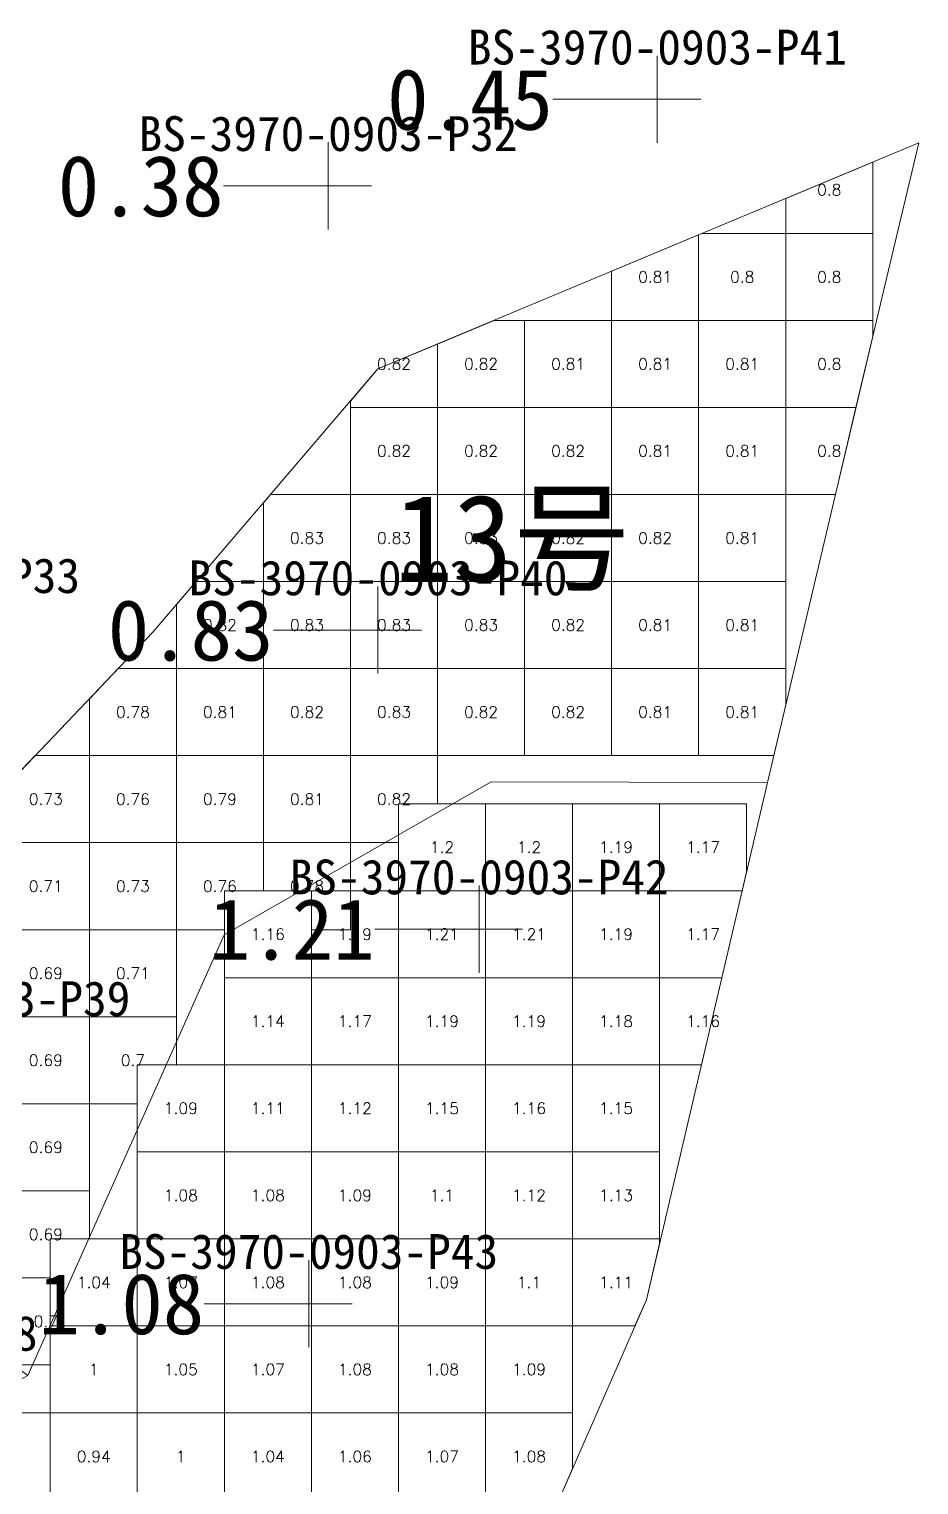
# Model space of a CAD drawing. Header units: inches. Extents: x 469880 to 469993, y 4349688 to 4349759.
# Drawn here: x 469978.65 to 469988.87, y 4349716.55 to 4349733.27 of the extents above; entities that cross this region are included whole.
import ezdxf
from ezdxf.enums import TextEntityAlignment as Align

# ---------------------------------------------------------------- set-up
doc = ezdxf.new("R2010")
doc.units = ezdxf.units.IN
doc.header["$MEASUREMENT"] = 0
for name, color, linetype, lineweight in [('孔口文字', 7, 'Continuous', 0), ('点', 7, 'Continuous', 0), ('爆区方格网', 7, 'Continuous', 0), ('线条', 7, 'Continuous', 0), ('钻孔', 7, 'Continuous', 0)]:
    doc.layers.add(name, color=color, linetype=linetype, lineweight=lineweight)
doc.styles.add('3dmine_textStyle_1', font='txt.shx', dxfattribs={"height": 1, "bigfont": 'gbcbig.shx'})
doc.styles.add('3dmine_textStyle_2', font='宋体.ttf', dxfattribs={"height": 1})
doc.styles.add('3dmine_textStyle_3', font='simsunb.ttf', dxfattribs={"height": 1})

msp = doc.modelspace()

# ---------------------------------------------------------------- hatches: boundary and pattern name
at = {"layer": '钻孔', "linetype": 'Continuous', "lineweight": 0, "true_color": 0x808080, "extrusion": (0, 1, 0)}
for points in [[(-469986.869, 3960.081), (-469985.869, 3960.081), (-469985.869, 3971.081), (-469986.869, 3971.081)], [(-469983.086, 3959.519), (-469982.086, 3959.519), (-469982.086, 3971.519), (-469983.086, 3971.519)]]:
    msp.add_hatch(color=8, dxfattribs=at).paths.add_polyline_path(points, flags=0)
at = {"layer": '钻孔', "linetype": 'Continuous', "lineweight": 0, "true_color": 0x00ffff, "extrusion": (0, 1, 0)}
msp.add_hatch(color=4, dxfattribs=at).paths.add_polyline_path([(-469983.66, 3960.118), (-469982.66, 3960.118), (-469982.66, 3971.118), (-469983.66, 3971.118)], flags=0)
at = {"layer": '钻孔', "linetype": 'Continuous', "lineweight": 0, "true_color": 0x0000ff, "extrusion": (0, 1, 0)}
for points in [[(-469984.822, 3959.585), (-469983.822, 3959.585), (-469983.822, 3971.585), (-469984.822, 3971.585)], [(-469982.864, 3960.384), (-469981.864, 3960.384), (-469981.864, 3971.384), (-469982.864, 3971.384)]]:
    msp.add_hatch(color=5, dxfattribs=at).paths.add_polyline_path(points, flags=0)

# ---------------------------------------------------------------- linework, layer by layer
at = {"color": 4, "linetype": 'Continuous', "lineweight": 0, "true_color": 0x00ffff}
msp.add_lwpolyline([(469988.874, 4349731.964), (469982.66, 4349729.366), (469980.072, 4349726.342), (469977.635, 4349723.784), (469974.519, 4349724.776), (469975.221, 4349721.613), (469974.871, 4349719.738), (469976.4, 4349719.452), (469978.637, 4349717.803), (469980.891, 4349722.864), (469983.959, 4349724.624), (469987.134, 4349724.617), (469988.467, 4349730.261), (469988.874, 4349731.964)], dxfattribs=at)
at = {"color": 5, "linetype": 'Continuous', "lineweight": 0, "true_color": 0x0000ff}
msp.add_lwpolyline([(469980.586, 4349704.045), (469982.742, 4349711.814), (469985.743, 4349718.671), (469986.901, 4349723.615), (469987.134, 4349724.617), (469983.959, 4349724.624), (469980.891, 4349722.864), (469978.637, 4349717.803), (469976.513, 4349716.629), (469973.414, 4349716.616), (469970.314, 4349716.603), (469968.57, 4349714.27), (469971.854, 4349713.965), (469973.831, 4349712.629), (469977.739, 4349711.524), (469979.727, 4349709.945), (469977.838, 4349707.792), (469974.945, 4349709.68), (469971.985, 4349710.652), (469968.341, 4349711.011), (469964.697, 4349711.369), (469963.086, 4349711.336)], dxfattribs=at)
at = {"layer": '点', "color": 138, "linetype": 'Continuous', "lineweight": 0, "true_color": 0x004c4c}
for points, elevation in [([(469985.869, 4349731.964), (469985.869, 4349732.964)], 3971.081), ([(469986.369, 4349732.464), (469985.369, 4349732.464)], 3971.081), ([(469982.086, 4349730.97), (469982.086, 4349731.97)], 3971.519), ([(469982.586, 4349731.47), (469981.586, 4349731.47)], 3971.519), ([(469982.66, 4349725.866), (469982.66, 4349726.866)], 3971.118), ([(469983.16, 4349726.366), (469982.16, 4349726.366)], 3971.118), ([(469983.822, 4349722.43), (469983.822, 4349723.43)], 3971.585), ([(469984.322, 4349722.93), (469983.322, 4349722.93)], 3971.585), ([(469981.864, 4349718.127), (469981.864, 4349719.127)], 3971.384), ([(469982.364, 4349718.627), (469981.364, 4349718.627)], 3971.384)]:
    msp.add_lwpolyline(points, dxfattribs=dict(at, elevation=elevation))
at = {"layer": '爆区方格网', "color": 4, "linetype": 'Continuous', "lineweight": 0, "true_color": 0x00ffff, "elevation": 3971.118}
for points in [[(469988.344, 4349730.924), (469987.344, 4349730.924), (469987.344, 4349731.324), (469988.344, 4349731.742), (469988.344, 4349730.924)], [(469987.344, 4349729.924), (469986.344, 4349729.924), (469986.344, 4349730.906), (469986.386, 4349730.924), (469987.344, 4349730.924), (469987.344, 4349729.924)], [(469988.344, 4349729.924), (469987.344, 4349729.924), (469987.344, 4349730.924), (469988.344, 4349730.924), (469988.344, 4349729.924)], [(469986.344, 4349729.924), (469985.344, 4349729.924), (469985.344, 4349730.488), (469986.344, 4349730.906), (469986.344, 4349729.924)], [(469984.344, 4349728.924), (469983.344, 4349728.924), (469983.344, 4349729.652), (469983.994, 4349729.924), (469984.344, 4349729.924), (469984.344, 4349728.924)], [(469985.344, 4349728.924), (469984.344, 4349728.924), (469984.344, 4349729.924), (469985.344, 4349729.924), (469985.344, 4349728.924)], [(469986.344, 4349728.924), (469985.344, 4349728.924), (469985.344, 4349729.924), (469986.344, 4349729.924), (469986.344, 4349728.924)], [(469987.344, 4349728.924), (469986.344, 4349728.924), (469986.344, 4349729.924), (469987.344, 4349729.924), (469987.344, 4349728.924)], [(469988.344, 4349729.742), (469988.151, 4349728.924), (469987.344, 4349728.924), (469987.344, 4349729.924), (469988.344, 4349729.924), (469988.344, 4349729.742)], [(469983.344, 4349728.924), (469982.344, 4349728.924), (469982.344, 4349728.997), (469982.66, 4349729.366), (469983.344, 4349729.652), (469983.344, 4349728.924)], [(469983.344, 4349727.924), (469982.344, 4349727.924), (469982.344, 4349728.924), (469983.344, 4349728.924), (469983.344, 4349727.924)], [(469984.344, 4349727.924), (469983.344, 4349727.924), (469983.344, 4349728.924), (469984.344, 4349728.924), (469984.344, 4349727.924)], [(469985.344, 4349727.924), (469984.344, 4349727.924), (469984.344, 4349728.924), (469985.344, 4349728.924), (469985.344, 4349727.924)], [(469986.344, 4349727.924), (469985.344, 4349727.924), (469985.344, 4349728.924), (469986.344, 4349728.924), (469986.344, 4349727.924)], [(469987.344, 4349727.924), (469986.344, 4349727.924), (469986.344, 4349728.924), (469987.344, 4349728.924), (469987.344, 4349727.924)], [(469987.915, 4349727.924), (469987.344, 4349727.924), (469987.344, 4349728.924), (469988.151, 4349728.924), (469987.915, 4349727.924)], [(469982.344, 4349726.924), (469981.344, 4349726.924), (469981.344, 4349727.828), (469981.426, 4349727.924), (469982.344, 4349727.924), (469982.344, 4349726.924)], [(469983.344, 4349726.924), (469982.344, 4349726.924), (469982.344, 4349727.924), (469983.344, 4349727.924), (469983.344, 4349726.924)], [(469984.344, 4349726.924), (469983.344, 4349726.924), (469983.344, 4349727.924), (469984.344, 4349727.924), (469984.344, 4349726.924)], [(469985.344, 4349726.924), (469984.344, 4349726.924), (469984.344, 4349727.924), (469985.344, 4349727.924), (469985.344, 4349726.924)], [(469986.344, 4349726.924), (469985.344, 4349726.924), (469985.344, 4349727.924), (469986.344, 4349727.924), (469986.344, 4349726.924)], [(469987.344, 4349726.924), (469986.344, 4349726.924), (469986.344, 4349727.924), (469987.344, 4349727.924), (469987.344, 4349726.924)], [(469981.344, 4349725.924), (469980.344, 4349725.924), (469980.344, 4349726.66), (469980.57, 4349726.924), (469981.344, 4349726.924), (469981.344, 4349725.924)], [(469982.344, 4349725.924), (469981.344, 4349725.924), (469981.344, 4349726.924), (469982.344, 4349726.924), (469982.344, 4349725.924)], [(469983.344, 4349725.924), (469982.344, 4349725.924), (469982.344, 4349726.924), (469983.344, 4349726.924), (469983.344, 4349725.924)], [(469984.344, 4349725.924), (469983.344, 4349725.924), (469983.344, 4349726.924), (469984.344, 4349726.924), (469984.344, 4349725.924)], [(469985.344, 4349725.924), (469984.344, 4349725.924), (469984.344, 4349726.924), (469985.344, 4349726.924), (469985.344, 4349725.924)], [(469986.344, 4349725.924), (469985.344, 4349725.924), (469985.344, 4349726.924), (469986.344, 4349726.924), (469986.344, 4349725.924)], [(469987.344, 4349725.924), (469986.344, 4349725.924), (469986.344, 4349726.924), (469987.344, 4349726.924), (469987.344, 4349725.924)], [(469980.344, 4349724.924), (469979.344, 4349724.924), (469979.344, 4349725.578), (469979.674, 4349725.924), (469980.344, 4349725.924), (469980.344, 4349724.924)], [(469981.344, 4349724.924), (469980.344, 4349724.924), (469980.344, 4349725.924), (469981.344, 4349725.924), (469981.344, 4349724.924)], [(469982.344, 4349724.924), (469981.344, 4349724.924), (469981.344, 4349725.924), (469982.344, 4349725.924), (469982.344, 4349724.924)], [(469983.344, 4349724.924), (469982.344, 4349724.924), (469982.344, 4349725.924), (469983.344, 4349725.924), (469983.344, 4349724.924)], [(469984.344, 4349724.924), (469983.344, 4349724.924), (469983.344, 4349725.924), (469984.344, 4349725.924), (469984.344, 4349724.924)], [(469985.344, 4349724.924), (469984.344, 4349724.924), (469984.344, 4349725.924), (469985.344, 4349725.924), (469985.344, 4349724.924)], [(469986.344, 4349724.924), (469985.344, 4349724.924), (469985.344, 4349725.924), (469986.344, 4349725.924), (469986.344, 4349724.924)], [(469987.344, 4349725.506), (469987.207, 4349724.924), (469986.344, 4349724.924), (469986.344, 4349725.924), (469987.344, 4349725.924), (469987.344, 4349725.506)], [(469979.344, 4349723.924), (469978.344, 4349723.924), (469978.344, 4349724.529), (469978.721, 4349724.924), (469979.344, 4349724.924), (469979.344, 4349723.924)], [(469980.344, 4349723.924), (469979.344, 4349723.924), (469979.344, 4349724.924), (469980.344, 4349724.924), (469980.344, 4349723.924)], [(469981.344, 4349723.924), (469980.344, 4349723.924), (469980.344, 4349724.924), (469981.344, 4349724.924), (469981.344, 4349723.924)], [(469982.344, 4349723.924), (469981.344, 4349723.924), (469981.344, 4349724.924), (469982.344, 4349724.924), (469982.344, 4349723.924)], [(469983.344, 4349724.372), (469982.895, 4349724.372), (469982.895, 4349723.924), (469982.344, 4349723.924), (469982.344, 4349724.924), (469983.344, 4349724.924), (469983.344, 4349724.372)], [(469979.344, 4349722.924), (469978.344, 4349722.924), (469978.344, 4349723.924), (469979.344, 4349723.924), (469979.344, 4349722.924)], [(469980.344, 4349722.924), (469979.344, 4349722.924), (469979.344, 4349723.924), (469980.344, 4349723.924), (469980.344, 4349722.924)], [(469981.344, 4349723.372), (469980.895, 4349723.372), (469980.895, 4349722.924), (469980.344, 4349722.924), (469980.344, 4349723.924), (469981.344, 4349723.924), (469981.344, 4349723.372)], [(469982.344, 4349722.924), (469981.895, 4349722.924), (469981.895, 4349723.372), (469981.344, 4349723.372), (469981.344, 4349723.924), (469982.344, 4349723.924), (469982.344, 4349722.924)], [(469979.344, 4349721.924), (469978.344, 4349721.924), (469978.344, 4349722.924), (469979.344, 4349722.924), (469979.344, 4349721.924)], [(469980.344, 4349721.924), (469979.344, 4349721.924), (469979.344, 4349722.924), (469980.344, 4349722.924), (469980.344, 4349721.924)], [(469979.344, 4349720.924), (469978.344, 4349720.924), (469978.344, 4349721.924), (469979.344, 4349721.924), (469979.344, 4349720.924)], [(469980.344, 4349721.372), (469979.895, 4349721.372), (469979.895, 4349720.924), (469979.344, 4349720.924), (469979.344, 4349721.924), (469980.344, 4349721.924), (469980.344, 4349721.372)], [(469979.344, 4349719.924), (469978.344, 4349719.924), (469978.344, 4349720.924), (469979.344, 4349720.924), (469979.344, 4349719.924)], [(469979.344, 4349719.372), (469978.895, 4349719.372), (469978.895, 4349718.924), (469978.344, 4349718.924), (469978.344, 4349719.924), (469979.344, 4349719.924), (469979.344, 4349719.372)], [(469978.895, 4349718.372), (469978.895, 4349717.924), (469978.344, 4349717.924), (469978.344, 4349718.924), (469978.895, 4349718.924), (469978.895, 4349718.372)]]:
    msp.add_lwpolyline(points, dxfattribs=at)
at = {"layer": '爆区方格网', "color": 5, "linetype": 'Continuous', "lineweight": 0, "true_color": 0x0000ff, "elevation": 3971.284}
for points in [[(469983.895, 4349723.372), (469982.895, 4349723.372), (469982.895, 4349724.372), (469983.895, 4349724.372), (469983.895, 4349723.372)], [(469984.895, 4349723.372), (469983.895, 4349723.372), (469983.895, 4349724.372), (469984.895, 4349724.372), (469984.895, 4349723.372)], [(469985.895, 4349723.372), (469984.895, 4349723.372), (469984.895, 4349724.372), (469985.895, 4349724.372), (469985.895, 4349723.372)], [(469986.895, 4349723.588), (469986.845, 4349723.372), (469985.895, 4349723.372), (469985.895, 4349724.372), (469986.895, 4349724.372), (469986.895, 4349723.588)], [(469981.895, 4349722.372), (469980.895, 4349722.372), (469980.895, 4349723.372), (469981.895, 4349723.372), (469981.895, 4349722.372)], [(469982.895, 4349722.372), (469981.895, 4349722.372), (469981.895, 4349723.372), (469982.895, 4349723.372), (469982.895, 4349722.372)], [(469983.895, 4349722.372), (469982.895, 4349722.372), (469982.895, 4349723.372), (469983.895, 4349723.372), (469983.895, 4349722.372)], [(469984.895, 4349722.372), (469983.895, 4349722.372), (469983.895, 4349723.372), (469984.895, 4349723.372), (469984.895, 4349722.372)], [(469985.895, 4349722.372), (469984.895, 4349722.372), (469984.895, 4349723.372), (469985.895, 4349723.372), (469985.895, 4349722.372)], [(469986.61, 4349722.372), (469985.895, 4349722.372), (469985.895, 4349723.372), (469986.845, 4349723.372), (469986.61, 4349722.372)], [(469981.895, 4349721.372), (469980.895, 4349721.372), (469980.895, 4349722.372), (469981.895, 4349722.372), (469981.895, 4349721.372)], [(469982.895, 4349721.372), (469981.895, 4349721.372), (469981.895, 4349722.372), (469982.895, 4349722.372), (469982.895, 4349721.372)], [(469983.895, 4349721.372), (469982.895, 4349721.372), (469982.895, 4349722.372), (469983.895, 4349722.372), (469983.895, 4349721.372)], [(469984.895, 4349721.372), (469983.895, 4349721.372), (469983.895, 4349722.372), (469984.895, 4349722.372), (469984.895, 4349721.372)], [(469985.895, 4349721.372), (469984.895, 4349721.372), (469984.895, 4349722.372), (469985.895, 4349722.372), (469985.895, 4349721.372)], [(469986.376, 4349721.372), (469985.895, 4349721.372), (469985.895, 4349722.372), (469986.61, 4349722.372), (469986.376, 4349721.372)], [(469980.895, 4349720.372), (469979.895, 4349720.372), (469979.895, 4349721.372), (469980.895, 4349721.372), (469980.895, 4349720.372)], [(469981.895, 4349720.372), (469980.895, 4349720.372), (469980.895, 4349721.372), (469981.895, 4349721.372), (469981.895, 4349720.372)], [(469982.895, 4349720.372), (469981.895, 4349720.372), (469981.895, 4349721.372), (469982.895, 4349721.372), (469982.895, 4349720.372)], [(469983.895, 4349720.372), (469982.895, 4349720.372), (469982.895, 4349721.372), (469983.895, 4349721.372), (469983.895, 4349720.372)], [(469984.895, 4349720.372), (469983.895, 4349720.372), (469983.895, 4349721.372), (469984.895, 4349721.372), (469984.895, 4349720.372)], [(469985.895, 4349720.372), (469984.895, 4349720.372), (469984.895, 4349721.372), (469985.895, 4349721.372), (469985.895, 4349720.372)], [(469980.895, 4349719.372), (469979.895, 4349719.372), (469979.895, 4349720.372), (469980.895, 4349720.372), (469980.895, 4349719.372)], [(469981.895, 4349719.372), (469980.895, 4349719.372), (469980.895, 4349720.372), (469981.895, 4349720.372), (469981.895, 4349719.372)], [(469982.895, 4349719.372), (469981.895, 4349719.372), (469981.895, 4349720.372), (469982.895, 4349720.372), (469982.895, 4349719.372)], [(469983.895, 4349719.372), (469982.895, 4349719.372), (469982.895, 4349720.372), (469983.895, 4349720.372), (469983.895, 4349719.372)], [(469984.895, 4349719.372), (469983.895, 4349719.372), (469983.895, 4349720.372), (469984.895, 4349720.372), (469984.895, 4349719.372)], [(469985.895, 4349719.372), (469984.895, 4349719.372), (469984.895, 4349720.372), (469985.895, 4349720.372), (469985.895, 4349719.372)], [(469979.895, 4349718.372), (469978.895, 4349718.372), (469978.895, 4349719.372), (469979.895, 4349719.372), (469979.895, 4349718.372)], [(469980.895, 4349718.372), (469979.895, 4349718.372), (469979.895, 4349719.372), (469980.895, 4349719.372), (469980.895, 4349718.372)], [(469981.895, 4349718.372), (469980.895, 4349718.372), (469980.895, 4349719.372), (469981.895, 4349719.372), (469981.895, 4349718.372)], [(469982.895, 4349718.372), (469981.895, 4349718.372), (469981.895, 4349719.372), (469982.895, 4349719.372), (469982.895, 4349718.372)], [(469983.895, 4349718.372), (469982.895, 4349718.372), (469982.895, 4349719.372), (469983.895, 4349719.372), (469983.895, 4349718.372)], [(469984.895, 4349718.372), (469983.895, 4349718.372), (469983.895, 4349719.372), (469984.895, 4349719.372), (469984.895, 4349718.372)], [(469985.895, 4349719.32), (469985.743, 4349718.671), (469985.612, 4349718.372), (469984.895, 4349718.372), (469984.895, 4349719.372), (469985.895, 4349719.372), (469985.895, 4349719.32)], [(469979.895, 4349717.372), (469978.895, 4349717.372), (469978.895, 4349718.372), (469979.895, 4349718.372), (469979.895, 4349717.372)], [(469980.895, 4349717.372), (469979.895, 4349717.372), (469979.895, 4349718.372), (469980.895, 4349718.372), (469980.895, 4349717.372)], [(469981.895, 4349717.372), (469980.895, 4349717.372), (469980.895, 4349718.372), (469981.895, 4349718.372), (469981.895, 4349717.372)], [(469982.895, 4349717.372), (469981.895, 4349717.372), (469981.895, 4349718.372), (469982.895, 4349718.372), (469982.895, 4349717.372)], [(469983.895, 4349717.372), (469982.895, 4349717.372), (469982.895, 4349718.372), (469983.895, 4349718.372), (469983.895, 4349717.372)], [(469984.895, 4349717.372), (469983.895, 4349717.372), (469983.895, 4349718.372), (469984.895, 4349718.372), (469984.895, 4349717.372)], [(469978.895, 4349716.372), (469977.895, 4349716.372), (469977.895, 4349717.372), (469978.895, 4349717.372), (469978.895, 4349716.372)], [(469979.895, 4349716.372), (469978.895, 4349716.372), (469978.895, 4349717.372), (469979.895, 4349717.372), (469979.895, 4349716.372)], [(469980.895, 4349716.372), (469979.895, 4349716.372), (469979.895, 4349717.372), (469980.895, 4349717.372), (469980.895, 4349716.372)], [(469981.895, 4349716.372), (469980.895, 4349716.372), (469980.895, 4349717.372), (469981.895, 4349717.372), (469981.895, 4349716.372)], [(469982.895, 4349716.372), (469981.895, 4349716.372), (469981.895, 4349717.372), (469982.895, 4349717.372), (469982.895, 4349716.372)], [(469983.895, 4349716.372), (469982.895, 4349716.372), (469982.895, 4349717.372), (469983.895, 4349717.372), (469983.895, 4349716.372)], [(469984.895, 4349716.734), (469984.737, 4349716.372), (469983.895, 4349716.372), (469983.895, 4349717.372), (469984.895, 4349717.372), (469984.895, 4349716.734)]]:
    msp.add_lwpolyline(points, dxfattribs=at)
at = {"layer": '线条', "color": 138, "linetype": 'Continuous', "lineweight": 0, "true_color": 0x004c4c}
for points, elevation in [([(469985.869, 4349732.464), (469985.869, 4349732.464), (469985.869, 4349732.464)], 3971.081), ([(469982.086, 4349731.47), (469982.086, 4349731.47), (469982.086, 4349731.47)], 3971.519), ([(469982.66, 4349726.366), (469982.66, 4349726.366), (469982.66, 4349726.366)], 3971.118), ([(469983.822, 4349722.93), (469983.822, 4349722.93), (469983.822, 4349722.93)], 3971.585), ([(469981.864, 4349718.627), (469981.864, 4349718.627), (469981.864, 4349718.627)], 3971.384)]:
    msp.add_lwpolyline(points, dxfattribs=dict(at, elevation=elevation))
at = {"layer": '钻孔', "color": 8, "linetype": 'Continuous', "lineweight": 0, "true_color": 0x808080}
for points, elevation in [([(469985.869, 4349732.464), (469984.669, 4349732.464)], 3971.081), ([(469985.869, 4349732.464), (469984.669, 4349732.464)], 3960.081), ([(469982.086, 4349731.47), (469980.886, 4349731.47)], 3971.519), ([(469982.086, 4349731.47), (469980.886, 4349731.47)], 3959.519)]:
    msp.add_lwpolyline(points, dxfattribs=dict(at, elevation=elevation))
at = {"layer": '钻孔', "color": 4, "linetype": 'Continuous', "lineweight": 0, "true_color": 0x00ffff}
for elevation in [3971.118, 3960.118]:
    msp.add_lwpolyline([(469982.66, 4349726.366), (469981.46, 4349726.366)], dxfattribs=dict(at, elevation=elevation))
at = {"layer": '钻孔', "color": 5, "linetype": 'Continuous', "lineweight": 0, "true_color": 0x0000ff}
for points, elevation in [([(469983.822, 4349722.93), (469982.622, 4349722.93)], 3971.585), ([(469983.822, 4349722.93), (469982.622, 4349722.93)], 3959.585), ([(469981.864, 4349718.627), (469980.664, 4349718.627)], 3971.384), ([(469981.864, 4349718.627), (469980.664, 4349718.627)], 3960.384)]:
    msp.add_lwpolyline(points, dxfattribs=dict(at, elevation=elevation))

# ---------------------------------------------------------------- texts
at = {"color": 4, "linetype": 'Continuous', "lineweight": 0, "true_color": 0x00ffff, "style": '3dmine_textStyle_1'}
for s, p in [('0.8', (469987.844, 4349731.424, 3971.118)), ('0.81', (469985.844, 4349730.424, 3971.118)), ('0.8', (469986.844, 4349730.424, 3971.118)), ('0.8', (469987.844, 4349730.424, 3971.118)), ('0.82', (469982.844, 4349729.424, 3971.118)), ('0.82', (469983.844, 4349729.424, 3971.118)), ('0.81', (469984.844, 4349729.424, 3971.118)), ('0.81', (469985.844, 4349729.424, 3971.118)), ('0.81', (469986.844, 4349729.424, 3971.118)), ('0.8', (469987.844, 4349729.424, 3971.118)), ('0.82', (469982.844, 4349728.424, 3971.118)), ('0.82', (469983.844, 4349728.424, 3971.118)), ('0.82', (469984.844, 4349728.424, 3971.118)), ('0.81', (469985.844, 4349728.424, 3971.118)), ('0.81', (469986.844, 4349728.424, 3971.118)), ('0.8', (469987.844, 4349728.424, 3971.118)), ('0.83', (469981.844, 4349727.424, 3971.118)), ('0.83', (469982.844, 4349727.424, 3971.118)), ('0.83', (469983.844, 4349727.424, 3971.118)), ('0.82', (469984.844, 4349727.424, 3971.118)), ('0.82', (469985.844, 4349727.424, 3971.118)), ('0.81', (469986.844, 4349727.424, 3971.118)), ('0.82', (469980.844, 4349726.424, 3971.118)), ('0.83', (469981.844, 4349726.424, 3971.118)), ('0.83', (469982.844, 4349726.424, 3971.118)), ('0.83', (469983.844, 4349726.424, 3971.118)), ('0.82', (469984.844, 4349726.424, 3971.118)), ('0.81', (469985.844, 4349726.424, 3971.118)), ('0.81', (469986.844, 4349726.424, 3971.118)), ('0.78', (469979.844, 4349725.424, 3971.118)), ('0.81', (469980.844, 4349725.424, 3971.118)), ('0.82', (469981.844, 4349725.424, 3971.118)), ('0.83', (469982.844, 4349725.424, 3971.118)), ('0.82', (469983.844, 4349725.424, 3971.118)), ('0.82', (469984.844, 4349725.424, 3971.118)), ('0.81', (469985.844, 4349725.424, 3971.118)), ('0.81', (469986.844, 4349725.424, 3971.118)), ('0.73', (469978.844, 4349724.424, 3971.118)), ('0.76', (469979.844, 4349724.424, 3971.118)), ('0.79', (469980.844, 4349724.424, 3971.118)), ('0.81', (469981.844, 4349724.424, 3971.118)), ('0.82', (469982.844, 4349724.424, 3971.118)), ('0.71', (469978.844, 4349723.424, 3971.118)), ('0.73', (469979.844, 4349723.424, 3971.118)), ('0.76', (469980.844, 4349723.424, 3971.118)), ('0.78', (469981.844, 4349723.424, 3971.118)), ('0.69', (469978.844, 4349722.424, 3971.118)), ('0.71', (469979.844, 4349722.424, 3971.118)), ('0.69', (469978.844, 4349721.424, 3971.118)), ('0.7', (469979.844, 4349721.424, 3971.118)), ('0.69', (469978.844, 4349720.424, 3971.118)), ('0.69', (469978.844, 4349719.424, 3971.118)), ('0.7', (469978.844, 4349718.424, 3971.118))]:
    msp.add_text(s, height=0.13, dxfattribs=at).set_placement(p, align=Align.MIDDLE_CENTER)
at = {"color": 7, "linetype": 'Continuous', "lineweight": 0, "style": '3dmine_textStyle_2'}
msp.add_text('13号', height=1, dxfattribs=at).set_placement((469982.844, 4349726.924, 3971.118))
at = {"color": 5, "linetype": 'Continuous', "lineweight": 0, "true_color": 0x0000ff, "style": '3dmine_textStyle_1'}
for s, p in [('1.2', (469983.395, 4349723.872, 3971.284)), ('1.2', (469984.395, 4349723.872, 3971.284)), ('1.19', (469985.395, 4349723.872, 3971.284)), ('1.17', (469986.395, 4349723.872, 3971.284)), ('1.16', (469981.395, 4349722.872, 3971.284)), ('1.19', (469982.395, 4349722.872, 3971.284)), ('1.21', (469983.395, 4349722.872, 3971.284)), ('1.21', (469984.395, 4349722.872, 3971.284)), ('1.19', (469985.395, 4349722.872, 3971.284)), ('1.17', (469986.395, 4349722.872, 3971.284)), ('1.14', (469981.395, 4349721.872, 3971.284)), ('1.17', (469982.395, 4349721.872, 3971.284)), ('1.19', (469983.395, 4349721.872, 3971.284)), ('1.19', (469984.395, 4349721.872, 3971.284)), ('1.18', (469985.395, 4349721.872, 3971.284)), ('1.16', (469986.395, 4349721.872, 3971.284)), ('1.09', (469980.395, 4349720.872, 3971.284)), ('1.11', (469981.395, 4349720.872, 3971.284)), ('1.12', (469982.395, 4349720.872, 3971.284)), ('1.15', (469983.395, 4349720.872, 3971.284)), ('1.16', (469984.395, 4349720.872, 3971.284)), ('1.15', (469985.395, 4349720.872, 3971.284)), ('1.08', (469980.395, 4349719.872, 3971.284)), ('1.08', (469981.395, 4349719.872, 3971.284)), ('1.09', (469982.395, 4349719.872, 3971.284)), ('1.1', (469983.395, 4349719.872, 3971.284)), ('1.12', (469984.395, 4349719.872, 3971.284)), ('1.13', (469985.395, 4349719.872, 3971.284)), ('1.04', (469979.395, 4349718.872, 3971.284)), ('1.07', (469980.395, 4349718.872, 3971.284)), ('1.08', (469981.395, 4349718.872, 3971.284)), ('1.08', (469982.395, 4349718.872, 3971.284)), ('1.09', (469983.395, 4349718.872, 3971.284)), ('1.1', (469984.395, 4349718.872, 3971.284)), ('1.11', (469985.395, 4349718.872, 3971.284)), ('1', (469979.395, 4349717.872, 3971.284)), ('1.05', (469980.395, 4349717.872, 3971.284)), ('1.07', (469981.395, 4349717.872, 3971.284)), ('1.08', (469982.395, 4349717.872, 3971.284)), ('1.08', (469983.395, 4349717.872, 3971.284)), ('1.09', (469984.395, 4349717.872, 3971.284)), ('0.94', (469979.395, 4349716.872, 3971.284)), ('1', (469980.395, 4349716.872, 3971.284)), ('1.04', (469981.395, 4349716.872, 3971.284)), ('1.06', (469982.395, 4349716.872, 3971.284)), ('1.07', (469983.395, 4349716.872, 3971.284)), ('1.08', (469984.395, 4349716.872, 3971.284))]:
    msp.add_text(s, height=0.13, dxfattribs=at).set_placement(p, align=Align.MIDDLE_CENTER)
at = {"layer": '孔口文字', "color": 138, "linetype": 'Continuous', "lineweight": 0, "true_color": 0x004c4c, "style": '3dmine_textStyle_3'}
for s, p in [('BS-3970-0903-P41', (469985.869, 4349732.864, 3971.081)), ('BS-3970-0903-P32', (469982.086, 4349731.87, 3971.519)), ('BS-3970-0903-P33', (469977.06, 4349726.792, 3971.177)), ('BS-3970-0903-P40', (469982.66, 4349726.766, 3971.118)), ('BS-3970-0903-P42', (469983.822, 4349723.33, 3971.585)), ('BS-3970-0903-P39', (469977.638, 4349721.932, 3971.308)), ('BS-3970-0903-P43', (469981.864, 4349719.027, 3971.384)), ('BS-3970-0903-P38', (469976.572, 4349718.087, 3971.254))]:
    msp.add_text(s, height=0.4, dxfattribs=at).set_placement(p, align=Align.CENTER)
at = {"layer": '钻孔', "color": 8, "linetype": 'Continuous', "lineweight": 0, "true_color": 0x808080, "style": '3dmine_textStyle_3'}
for s, p in [('0.45', (469984.669, 4349732.464, 3971.081)), ('0.38', (469980.886, 4349731.47, 3971.519))]:
    msp.add_text(s, height=0.7, dxfattribs=at).set_placement(p, align=Align.MIDDLE_RIGHT)
at = {"layer": '钻孔', "color": 4, "linetype": 'Continuous', "lineweight": 0, "true_color": 0x00ffff, "style": '3dmine_textStyle_3'}
msp.add_text('0.83', height=0.7, dxfattribs=at).set_placement((469981.46, 4349726.366, 3971.118), align=Align.MIDDLE_RIGHT)
at = {"layer": '钻孔', "color": 5, "linetype": 'Continuous', "lineweight": 0, "true_color": 0x0000ff, "style": '3dmine_textStyle_3'}
for s, p in [('1.21', (469982.622, 4349722.93, 3971.585)), ('1.08', (469980.664, 4349718.627, 3971.384))]:
    msp.add_text(s, height=0.7, dxfattribs=at).set_placement(p, align=Align.MIDDLE_RIGHT)

doc.saveas('drawing.dxf')
